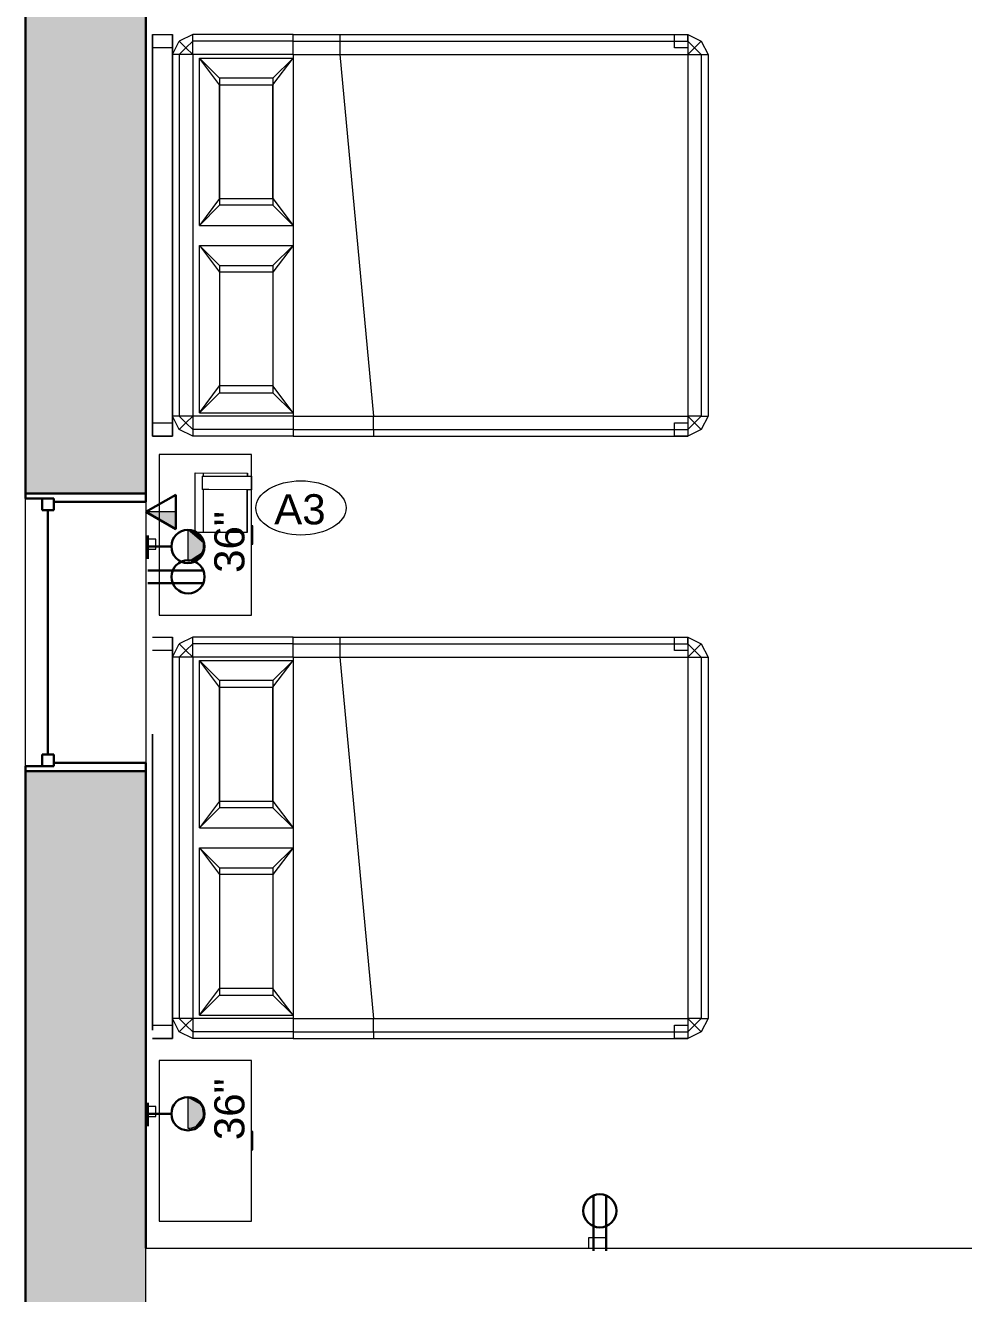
# Model space of a CAD drawing. Header units: inches. Extents: x -1176 to 1507, y -2563 to 978.
# Drawn here: x -1035.1 to -894.9, y -794 to -604.5 of the extents above; entities that cross this region are included whole.
import ezdxf

# ---------------------------------------------------------------- set-up
doc = ezdxf.new("R2010")
doc.units = ezdxf.units.IN
doc.header["$MEASUREMENT"] = 0
for name, color, linetype, lineweight in [('A-ANNO-NOTE', 131, 'Continuous', 40), ('A-GLAZ', 151, 'Continuous', 18), ('A-WALL', 113, 'Continuous', 18), ('A-WALL-PATT', 111, 'Continuous', 18), ('E-ELEC-FIXT', 91, 'Continuous', 9), ('G-IMPT', 8, 'Continuous', 9), ('I-FURN', 30, 'Continuous', 9), ('Q-SPCQ', 91, 'Continuous', 9), ('Q-SPCQ-IDEN', 132, 'Continuous', 9)]:
    doc.layers.add(name, color=color, linetype=linetype, lineweight=lineweight)
doc.styles.add('Arial', font='arial.ttf', dxfattribs={"height": 4.5})
doc.styles.add('Swis721 Lt BT', font='swissl.ttf', dxfattribs={"height": 4.5})

# ---------------------------------------------------------------- blocks, each defined once
blk = doc.blocks.new('Double Hung - medium 5ft 3_51_2_-6826450-2nd Floor Power _ Signal')
at = {"layer": 'A-GLAZ', "color": 8, "lineweight": 30}
for p, q in [((-20.75, 9), (-20, 9)), ((-20, 4.75), (-20, 9)), ((20, 4.75), (20, 9)), ((20.75, 9), (20, 9)), ((-20, 6.5), (-20, 4.75)), ((-20, 6.5), (-18.25, 6.5)), ((-18.25, 6.5), (-18.25, 4.75)), ((18.25, 6.5), (18.25, 4.75)), ((20, 6.5), (18.25, 6.5)), ((20, 6.5), (20, 4.75)), ((-20, 4.75), (-18.25, 4.75)), ((-20, 4.75), (-19.5, 4.75)), ((-19.5, -9), (-19.5, 4.75)), ((-18.25, 5.625), (18.25, 5.625)), ((20, 4.75), (18.25, 4.75)), ((19.5, 4.75), (20, 4.75)), ((19.5, 4.75), (19.5, -9)), ((-19.5, -9), (-20.75, -9)), ((19.5, -9), (20.75, -9))]:
    blk.add_line(p, q, dxfattribs=at)
blk = doc.blocks.new('Bed_762 - 12ZBED04_dwg-V36-2nd Floor Power _ Signal')
at = {"layer": 'G-IMPT'}
for p, q in [((0, 60), (0, 0)), ((0, 60), (3, 60)), ((0, 0), (0, 60)), ((0, 58), (0, 60)), ((0, 58), (0, 60)), ((0, 0), (0, 60)), ((0, 60), (3, 60)), ((0, 60), (3, 60)), ((0, 60), (3, 60)), ((3, 60), (3, 0)), ((3, 57), (3, 60)), ((3, 60), (3, 58)), ((3, 60), (3, 58)), ((3, 60), (3, 0)), ((3, 57), (4, 59)), ((3, 57), (4, 59)), ((6, 60), (4, 59)), ((6, 60), (4, 59)), ((5, 58), (4, 59)), ((6, 59), (5, 58)), ((21, 60), (6, 60)), ((21, 60), (6, 60)), ((6, 59), (6, 60)), ((6, 57), (6, 59)), ((21, 59), (6, 59)), ((21, 60), (28, 60)), ((21, 60), (28, 60)), ((21, 59), (21, 60)), ((21, 57), (21, 59)), ((21, 59), (28, 59)), ((28, 60), (80, 60)), ((28, 60), (80, 60)), ((28, 60), (28, 59)), ((28, 59), (28, 57)), ((28, 59), (80, 59)), ((78, 58), (78, 60)), ((78, 58), (78, 60)), ((78, 60), (80, 60)), ((78, 60), (80, 60)), ((80, 60), (82, 59)), ((80, 60), (82, 59)), ((80, 59), (80, 60)), ((80, 60), (80, 58)), ((80, 60), (80, 58)), ((80, 59), (80, 57)), ((80, 59), (81, 58)), ((81, 58), (82, 59)), ((82, 59), (83, 57)), ((82, 59), (83, 57)), ((3, 58), (0, 58)), ((3, 58), (0, 58)), ((3, 57), (3, 3)), ((3, 57), (3, 3)), ((4, 57), (3, 57)), ((3, 3), (3, 57)), ((4, 57), (5, 58)), ((6, 57), (4, 57)), ((4, 57), (4, 3)), ((6, 57), (5, 58)), ((21, 57), (6, 57)), ((6, 57), (6, 3)), ((21, 57), (21, 56.5)), ((21, 57), (28, 57)), ((28, 57), (33, 3)), ((28, 57), (80, 57)), ((80, 58), (78, 58)), ((80, 58), (78, 58)), ((80, 57), (81, 58)), ((80, 57), (82, 57)), ((80, 57), (80, 3)), ((81, 58), (82, 57)), ((82, 57), (83, 57)), ((82, 57), (82, 3)), ((83, 57), (83, 3)), ((83, 57), (83, 3)), ((7, 31.5), (7, 56.5)), ((7, 56.5), (21, 56.5)), ((7, 56.5), (10, 53.5)), ((10, 52.5), (7, 56.5)), ((21, 56.5), (18, 53.5)), ((18, 52.5), (21, 56.5)), ((21, 56.5), (21, 31.5)), ((21, 56.5), (21, 31.5)), ((18, 53.5), (10, 53.5)), ((10, 53.5), (10, 52.5)), ((18, 53.5), (18, 52.5)), ((10, 52.5), (10, 35.5)), ((10, 35.5), (10, 52.5)), ((10, 52.5), (18, 52.5)), ((18, 52.5), (18, 35.5)), ((18, 35.5), (18, 52.5)), ((10, 35.5), (7, 31.5)), ((7, 31.5), (10, 34.5)), ((10, 35.5), (10, 34.5)), ((10, 35.5), (18, 35.5)), ((18, 34.5), (10, 34.5)), ((18, 35.5), (18, 34.5)), ((18, 35.5), (21, 31.5)), ((21, 31.5), (18, 34.5)), ((7, 31.5), (21, 31.5)), ((21, 31.5), (21, 28.5)), ((7, 3.5), (7, 28.5)), ((7, 28.5), (21, 28.5)), ((10, 25.5), (7, 28.5)), ((7, 28.5), (10, 24.5)), ((18, 25.5), (21, 28.5)), ((21, 28.5), (18, 24.5)), ((21, 28.5), (21, 3.5)), ((21, 28.5), (21, 3.5)), ((10, 25.5), (10, 24.5)), ((10, 25.5), (18, 25.5)), ((18, 25.5), (18, 24.5)), ((10, 24.5), (10, 7.5)), ((18, 24.5), (10, 24.5)), ((10, 24.5), (10, 7.5)), ((18, 24.5), (18, 7.5)), ((18, 24.5), (18, 7.5)), ((7, 3.5), (10, 7.5)), ((10, 6.5), (7, 3.5)), ((10, 7.5), (10, 6.5)), ((18, 7.5), (10, 7.5)), ((10, 6.5), (18, 6.5)), ((18, 7.5), (18, 6.5)), ((21, 3.5), (18, 7.5)), ((21, 3.5), (18, 6.5)), ((0, 0), (0, 2)), ((0, 0), (0, 2)), ((0, 2), (3, 2)), ((0, 2), (3, 2)), ((4, 1), (3, 3)), ((4, 1), (3, 3)), ((4, 3), (3, 3)), ((3, 0), (3, 3)), ((3, 2), (3, 0)), ((3, 2), (3, 0)), ((6, 3), (4, 3)), ((5, 2), (4, 3)), ((5, 2), (4, 1)), ((6, 3), (5, 2)), ((6, 1), (5, 2)), ((21, 3), (6, 3)), ((6, 3), (6, 1)), ((7, 3.5), (21, 3.5)), ((21, 3.5), (21, 3)), ((21, 3), (21, 1)), ((21, 3), (33, 3)), ((33, 1), (33, 3)), ((33, 3), (80, 3)), ((78, 0), (78, 2)), ((78, 0), (78, 2)), ((78, 2), (80, 2)), ((78, 2), (80, 2)), ((82, 3), (80, 3)), ((80, 3), (81, 2)), ((80, 3), (80, 1)), ((81, 2), (80, 1)), ((80, 2), (80, 0)), ((80, 2), (80, 0)), ((82, 3), (81, 2)), ((81, 2), (82, 1)), ((83, 3), (82, 1)), ((83, 3), (82, 1)), ((82, 3), (83, 3)), ((3, 0), (0, 0)), ((6, 0), (4, 1)), ((6, 0), (4, 1)), ((21, 1), (6, 1)), ((6, 1), (6, 0)), ((21, 0), (6, 0)), ((21, 1), (21, 0)), ((21, 1), (33, 1)), ((21, 0), (33, 0)), ((33, 1), (33, 0)), ((33, 1), (80, 1)), ((33, 0), (80, 0)), ((82, 1), (80, 0)), ((82, 1), (80, 0)), ((80, 1), (80, 0)), ((0, 0), (3, 0)), ((3, 0), (0, 0)), ((3, 0), (0, 0)), ((21, 0), (6, 0)), ((21, 0), (33, 0)), ((33, 0), (80, 0)), ((80, 0), (78, 0)), ((80, 0), (78, 0))]:
    blk.add_line(p, q, dxfattribs=at)
blk = doc.blocks.new('Bed_762 - Bed_762-V37-2nd Floor Power _ Signal')
blk.add_blockref('Bed_762 - 12ZBED04_dwg-V36-2nd Floor Power _ Signal', (0, 0))
blk = doc.blocks.new('Bed_762 - 12ZBED04_dwg-6546853-2nd Floor Power _ Signal')
at = {"layer": 'G-IMPT'}
for p, q in [((0, 60), (3, 60)), ((0, 60), (3, 60)), ((0, 60), (3, 60)), ((0, 60), (3, 60)), ((3, 60), (3, 0)), ((3, 60), (3, 58)), ((3, 60), (3, 58)), ((3, 57), (3, 60)), ((3, 60), (3, 0)), ((3, 57), (4, 59)), ((3, 57), (4, 59)), ((6, 60), (4, 59)), ((6, 60), (4, 59)), ((5, 58), (4, 59)), ((6, 59), (5, 58)), ((21, 60), (6, 60)), ((21, 60), (6, 60)), ((6, 59), (6, 60)), ((6, 57), (6, 59)), ((21, 59), (6, 59)), ((21, 60), (28, 60)), ((21, 60), (28, 60)), ((21, 59), (21, 60)), ((21, 57), (21, 59)), ((21, 59), (28, 59)), ((28, 60), (80, 60)), ((28, 60), (80, 60)), ((28, 60), (28, 59)), ((28, 59), (28, 57)), ((28, 59), (80, 59)), ((78, 58), (78, 60)), ((78, 58), (78, 60)), ((78, 60), (80, 60)), ((78, 60), (80, 60)), ((80, 60), (82, 59)), ((80, 60), (82, 59)), ((80, 59), (80, 60)), ((80, 60), (80, 58)), ((80, 60), (80, 58)), ((80, 59), (80, 57)), ((80, 59), (81, 58)), ((81, 58), (82, 59)), ((82, 59), (83, 57)), ((82, 59), (83, 57)), ((3, 58), (0, 58)), ((3, 58), (0, 58)), ((3, 57), (3, 3)), ((3, 57), (3, 3)), ((4, 57), (3, 57)), ((3, 3), (3, 57)), ((4, 57), (5, 58)), ((6, 57), (4, 57)), ((4, 57), (4, 3)), ((6, 57), (5, 58)), ((21, 57), (6, 57)), ((6, 57), (6, 3)), ((21, 57), (21, 56.5)), ((21, 57), (28, 57)), ((28, 57), (33, 3)), ((28, 57), (80, 57)), ((80, 58), (78, 58)), ((80, 58), (78, 58)), ((80, 57), (81, 58)), ((80, 57), (82, 57)), ((80, 57), (80, 3)), ((81, 58), (82, 57)), ((82, 57), (83, 57)), ((82, 57), (82, 3)), ((83, 57), (83, 3)), ((83, 57), (83, 3)), ((7, 31.5), (7, 56.5)), ((7, 56.5), (21, 56.5)), ((7, 56.5), (10, 53.5)), ((10, 52.5), (7, 56.5)), ((21, 56.5), (18, 53.5)), ((18, 52.5), (21, 56.5)), ((21, 56.5), (21, 31.5)), ((21, 56.5), (21, 31.5)), ((10, 53.5), (10, 52.5)), ((18, 53.5), (10, 53.5)), ((18, 53.5), (18, 52.5)), ((10, 52.5), (10, 35.5)), ((10, 35.5), (10, 52.5)), ((10, 52.5), (18, 52.5)), ((18, 52.5), (18, 35.5)), ((18, 35.5), (18, 52.5)), ((0, 45.5), (0, 1.27)), ((0, 1.27), (0, 45.5)), ((10, 35.5), (7, 31.5)), ((7, 31.5), (10, 34.5)), ((10, 35.5), (10, 34.5)), ((10, 35.5), (18, 35.5)), ((18, 34.5), (10, 34.5)), ((18, 35.5), (18, 34.5)), ((18, 35.5), (21, 31.5)), ((21, 31.5), (18, 34.5)), ((7, 31.5), (21, 31.5)), ((21, 31.5), (21, 28.5)), ((7, 3.5), (7, 28.5)), ((7, 28.5), (21, 28.5)), ((10, 25.5), (7, 28.5)), ((7, 28.5), (10, 24.5)), ((18, 25.5), (21, 28.5)), ((21, 28.5), (18, 24.5)), ((21, 28.5), (21, 3.5)), ((21, 28.5), (21, 3.5)), ((10, 25.5), (18, 25.5)), ((10, 25.5), (10, 24.5)), ((18, 25.5), (18, 24.5)), ((10, 24.5), (10, 7.5)), ((18, 24.5), (10, 24.5)), ((10, 24.5), (10, 7.5)), ((18, 24.5), (18, 7.5)), ((18, 24.5), (18, 7.5)), ((7, 3.5), (10, 7.5)), ((10, 6.5), (7, 3.5)), ((10, 7.5), (10, 6.5)), ((18, 7.5), (10, 7.5)), ((10, 6.5), (18, 6.5)), ((18, 7.5), (18, 6.5)), ((21, 3.5), (18, 7.5)), ((21, 3.5), (18, 6.5)), ((0, 2), (3, 2)), ((0, 2), (3, 2)), ((4, 1), (3, 3)), ((4, 1), (3, 3)), ((4, 3), (3, 3)), ((3, 0), (3, 3)), ((3, 2), (3, 0)), ((3, 2), (3, 0)), ((6, 3), (4, 3)), ((5, 2), (4, 3)), ((5, 2), (4, 1)), ((6, 3), (5, 2)), ((6, 1), (5, 2)), ((21, 3), (6, 3)), ((6, 3), (6, 1)), ((7, 3.5), (21, 3.5)), ((21, 3.5), (21, 3)), ((21, 3), (21, 1)), ((21, 3), (33, 3)), ((33, 1), (33, 3)), ((33, 3), (80, 3)), ((78, 0), (78, 2)), ((78, 0), (78, 2)), ((78, 2), (80, 2)), ((78, 2), (80, 2)), ((82, 3), (80, 3)), ((80, 3), (81, 2)), ((80, 3), (80, 1)), ((81, 2), (80, 1)), ((80, 2), (80, 0)), ((80, 2), (80, 0)), ((82, 3), (81, 2)), ((81, 2), (82, 1)), ((83, 3), (82, 1)), ((83, 3), (82, 1)), ((82, 3), (83, 3)), ((3, 0), (0, 0)), ((6, 0), (4, 1)), ((6, 0), (4, 1)), ((21, 1), (6, 1)), ((6, 1), (6, 0)), ((21, 0), (6, 0)), ((21, 1), (21, 0)), ((21, 1), (33, 1)), ((21, 0), (33, 0)), ((33, 1), (33, 0)), ((33, 1), (80, 1)), ((33, 0), (80, 0)), ((82, 1), (80, 0)), ((82, 1), (80, 0)), ((80, 1), (80, 0)), ((0, 0), (3, 0)), ((3, 0), (0, 0)), ((3, 0), (0, 0)), ((21, 0), (6, 0)), ((21, 0), (33, 0)), ((33, 0), (80, 0)), ((80, 0), (78, 0)), ((80, 0), (78, 0))]:
    blk.add_line(p, q, dxfattribs=at)
blk = doc.blocks.new('Bed_762 - Bed_762-6546859-2nd Floor Power _ Signal')
blk.add_blockref('Bed_762 - 12ZBED04_dwg-6546853-2nd Floor Power _ Signal', (0, 0))
blk = doc.blocks.new('Bed_Side_Table_5122 - T-4-6544423-2nd Floor Power _ Signal')
at = {"layer": 'I-FURN'}
for p, q in [((12, 3.99), (-12, 3.99)), ((-12, 3.99), (-12, -9.79)), ((12, -9.79), (12, 3.99)), ((-12, -9.79), (-1.38, -9.79)), ((-1.38, -9.79), (-1.38, -10)), ((-1.38, -9.79), (1.38, -9.79)), ((-1.38, -10), (1.38, -10)), ((1.38, -10), (1.38, -9.79)), ((1.38, -9.79), (12, -9.79))]:
    blk.add_line(p, q, dxfattribs=at)
blk = doc.blocks.new('Speaker_Phone_6931 - Phone-7340356-2nd Floor Power _ Signal')
at = {"layer": 'Q-SPCQ'}
for p, q in [((-14.18, -4.45), (-5.3, -4.45)), ((-14.18, -12.24), (-14.18, -4.45)), ((-14.18, -4.45), (-5.3, -4.45)), ((-14.18, -12.24), (-14.18, -4.45)), ((-7.79, -6.51), (-7.79, -5.51)), ((-5.79, -5.51), (-7.79, -5.51)), ((-5.79, -5.51), (-5.79, -6.51)), ((-5.3, -4.45), (-5.3, -12.24)), ((-5.3, -4.45), (-5.3, -12.24)), ((-14.18, -5.69), (-7.79, -5.69)), ((-7.79, -12.85), (-7.79, -5.69)), ((-5.79, -5.69), (-5.3, -5.69)), ((-5.77, -5.69), (-5.77, -12.85)), ((-7.79, -12.24), (-14.18, -12.24)), ((-14.18, -12.24), (-7.79, -12.24)), ((-7.79, -12.85), (-7.79, -12.24)), ((-5.77, -12.85), (-7.79, -12.85)), ((-5.77, -12.85), (-7.79, -12.85)), ((-5.79, -12.24), (-5.3, -12.24)), ((-5.77, -12.24), (-5.77, -12.85)), ((-5.3, -12.24), (-5.77, -12.24))]:
    blk.add_line(p, q, dxfattribs=at)
blk = doc.blocks.new('PS - USB Outlet - USB Outlet-V150-2nd Floor Power _ Signal')
at = {"layer": 'E-ELEC-FIXT'}
for p, q in [((0.75, 1.5), (-0.75, 1.5)), ((-0.75, 1.5), (-0.75, 0)), ((0.75, 0), (0.75, 1.5))]:
    blk.add_line(p, q, dxfattribs=at)
blk = doc.blocks.new('PS - Duplex - Duplex-V155-2nd Floor Power _ Signal')
at = {"layer": 'E-ELEC-FIXT'}
for p, q in [((1.38, 2.25), (-1.37, 2.25)), ((-1.37, 2.25), (-1.37, 0.71)), ((1.38, 0.71), (1.38, 2.25))]:
    blk.add_line(p, q, dxfattribs=at)
blk = doc.blocks.new('Appliance_Specialty Equipment Tag - Standard-3515593-2nd Floor Power _ Signal')
at = {"layer": 'Q-SPCQ-IDEN'}
blk.add_ellipse((-0.0499, 0.0037), major_axis=(-0.1406, 0), ratio=0.600473, dxfattribs=at)

msp = doc.modelspace()

# ---------------------------------------------------------------- hatches: boundary and pattern name
at = {"layer": 'A-ANNO-NOTE', "lineweight": 9}
for points in [[(-1012.6, -679.8), (-1012.6, -677.22), (-1017.06, -677.22)], [(-1010.69, -684.54), (-1010.69, -680.04), (-1010.77, -680.04), (-1010.73, -682.31)], [(-1010.69, -684.54), (-1010.77, -680.04), (-1010.77, -684.54)], [(-1009.69, -680.27), (-1010.37, -680.06), (-1010.69, -680.04)], [(-1008.64, -681.32), (-1009.55, -680.34), (-1010.69, -680.04)], [(-1009.55, -680.34), (-1009.69, -680.27), (-1010.69, -680.04)], [(-1008.61, -683.18), (-1008.46, -681.93), (-1010.69, -680.04), (-1009.19, -682.31)], [(-1008.46, -681.93), (-1008.64, -681.32), (-1010.69, -680.04)], [(-1010.69, -684.54), (-1008.61, -683.18), (-1010.69, -680.04), (-1010.69, -682.31)], [(-1009.69, -680.27), (-1010.22, -680.09), (-1010.37, -680.06)], [(-1009.69, -680.27), (-1009.91, -680.17), (-1010.22, -680.09)], [(-1009.05, -680.74), (-1009.41, -680.43), (-1009.55, -680.34)], [(-1008.64, -681.32), (-1009, -680.79), (-1009.55, -680.34)], [(-1009, -680.79), (-1009.05, -680.74), (-1009.55, -680.34)], [(-1008.64, -681.32), (-1008.76, -681.11), (-1008.94, -680.85)], [(-1008.49, -681.77), (-1008.53, -681.62), (-1008.64, -681.32)], [(-1008.46, -681.93), (-1008.49, -681.77), (-1008.64, -681.32)], [(-1008.58, -683.11), (-1008.43, -682.41), (-1008.46, -681.93), (-1008.5, -682.31)], [(-1010.69, -684.54), (-1010.14, -684.47), (-1008.61, -683.18)], [(-1010.14, -684.47), (-1009.11, -683.9), (-1008.61, -683.18)], [(-1010.14, -684.47), (-1009.69, -684.31), (-1009.11, -683.9)], [(-1009.69, -684.31), (-1009.28, -684.06), (-1009.11, -683.9)], [(-1009.11, -683.9), (-1008.94, -683.72), (-1008.61, -683.18)], [(-1008.94, -683.72), (-1008.8, -683.53), (-1008.61, -683.18)], [(-1008.61, -683.18), (-1008.58, -683.11), (-1008.5, -682.31)], [(-1008.58, -683.11), (-1008.47, -682.72), (-1008.43, -682.41)], [(-1008.43, -682.41), (-1008.43, -682.17), (-1008.44, -682.31)], [(-1010.69, -684.54), (-1010.61, -684.54), (-1010.14, -684.47)], [(-1010.61, -684.54), (-1010.45, -684.53), (-1010.14, -684.47)], [(-1009.69, -684.31), (-1009.48, -684.19), (-1009.28, -684.06)], [(-1010.22, -769.23), (-1010.69, -764.78), (-1010.77, -764.78)], [(-1010.77, -769.28), (-1010.22, -769.23), (-1010.77, -764.78)], [(-1009.69, -765.01), (-1010.06, -764.87), (-1010.69, -764.78)], [(-1010.06, -764.87), (-1010.29, -764.82), (-1010.69, -764.78)], [(-1008.76, -765.86), (-1009.69, -765.01), (-1010.69, -764.78)], [(-1010.22, -769.23), (-1008.76, -765.86), (-1010.69, -764.78)], [(-1009.16, -765.37), (-1009.22, -765.32), (-1009.69, -765.01)], [(-1008.76, -765.86), (-1009.16, -765.37), (-1009.69, -765.01)], [(-1008.76, -765.86), (-1008.8, -765.79), (-1009.16, -765.37)], [(-1010.22, -769.23), (-1009.76, -769.09), (-1008.76, -765.86)], [(-1009.76, -769.09), (-1008.49, -767.55), (-1008.76, -765.86)], [(-1008.51, -766.44), (-1008.55, -766.29), (-1008.76, -765.86)], [(-1008.44, -766.75), (-1008.51, -766.44), (-1008.76, -765.86)], [(-1008.49, -767.55), (-1008.44, -766.75), (-1008.76, -765.86)], [(-1008.49, -767.55), (-1008.43, -766.91), (-1008.44, -766.75)], [(-1008.49, -767.55), (-1008.43, -767.15), (-1008.43, -766.91)], [(-1010.69, -769.28), (-1010.53, -769.28), (-1010.22, -769.23)], [(-1010.22, -769.23), (-1010.14, -769.22), (-1009.76, -769.09)], [(-1009.76, -769.09), (-1008.72, -768.14), (-1008.49, -767.55)], [(-1009.76, -769.09), (-1008.8, -768.27), (-1008.72, -768.14)], [(-1009.76, -769.09), (-1009.16, -768.7), (-1008.8, -768.27)], [(-1009.76, -769.09), (-1009.62, -769.02), (-1009.22, -768.75)], [(-1009.62, -769.02), (-1009.41, -768.89), (-1009.22, -768.75)], [(-1008.72, -768.14), (-1008.53, -767.7), (-1008.49, -767.55)], [(-1008.72, -768.14), (-1008.61, -767.92), (-1008.53, -767.7)]]:
    msp.add_hatch(color=256, dxfattribs=at).paths.add_polyline_path(points, flags=0)
at = {"layer": 'A-WALL-PATT'}
h = msp.add_hatch(color=250, dxfattribs=at)
h.paths.add_polyline_path([(-1017.06, -1275.19), (-1017.06, -1210.94), (-1035.06, -1210.94), (-1035.06, -1275.19)], flags=0)
h.paths.add_polyline_path([(-1017.06, -1169.44), (-1017.06, -1003.94), (-1035.06, -1003.94), (-1035.06, -1169.44)], flags=0)
h.paths.add_polyline_path([(-1035.06, -962.44), (-1017.06, -962.44), (-1017.06, -859.94), (-1035.06, -859.94), (-1035.06, -957.94)], flags=0)
h.paths.add_polyline_path([(-1017.95, -818.44), (-1017.06, -818.44), (-1017.06, -715.94), (-1035.06, -715.94), (-1035.06, -818.44)], flags=0)
h.paths.add_polyline_path([(-1017.95, -674.44), (-1017.06, -674.44), (-1017.06, -567.94), (-1035.06, -567.94), (-1035.06, -674.44)], flags=0)
h.paths.add_polyline_path([(-1017.95, -534.44), (-1017.06, -534.44), (-1017.06, -425.69), (-1035.06, -425.69), (-1035.06, -534.44)], flags=0)
h.paths.add_polyline_path([(-1017.95, -388.69), (-1017.06, -388.69), (-1017.06, -275.19), (-1035.06, -275.19), (-1035.06, -388.69)], flags=0)
h.paths.add_polyline_path([(-1017.95, -239.19), (-1017.06, -239.19), (-1017.06, -119.5), (-1035.06, -119.5), (-1035.06, -239.19)], flags=0)
h.paths.add_polyline_path([(-1017.06, -83.5), (-1017.06, 16.25), (-1035.06, 16.25), (-1035.06, -83.5)], flags=0)

# ---------------------------------------------------------------- linework, layer by layer
at = {"layer": 'A-ANNO-NOTE', "lineweight": 30}
for p, q in [((-1017.06, -677.22), (-1012.6, -674.64)), ((-1012.6, -674.64), (-1012.6, -679.8)), ((-1017.06, -677.22), (-1012.6, -679.8)), ((-1016.75, -680.74), (-1016.75, -684.24)), ((-1016.75, -682.37), (-1013.24, -682.37)), ((-1016.74, -685.95), (-1008.47, -685.95)), ((-1016.74, -687.87), (-1008.47, -687.87)), ((-1016.75, -765.48), (-1016.75, -768.99)), ((-1016.75, -767.12), (-1013.24, -767.12)), ((-950.18, -787.62), (-950.18, -779.35)), ((-948.27, -787.62), (-948.27, -779.35))]:
    msp.add_line(p, q, dxfattribs=at)
at = {"layer": 'A-ANNO-NOTE', "lineweight": 9}
for p, q in [((-1017.06, -677.22), (-1012.6, -679.8)), ((-1012.6, -677.22), (-1017.06, -677.22)), ((-1012.6, -679.8), (-1012.6, -677.22)), ((-1010.77, -680.04), (-1010.77, -684.54)), ((-1010.77, -764.78), (-1010.77, -769.28))]:
    msp.add_line(p, q, dxfattribs=at)
at = {"layer": 'A-ANNO-NOTE', "lineweight": 30}
for centre, radius in [((-1010.77, -682.38), 2.48), ((-1010.75, -686.91), 2.48), ((-1010.77, -767.12), 2.48), ((-949.22, -781.63), 2.47)]:
    msp.add_circle(centre, radius, dxfattribs=at)
at = {"layer": 'A-ANNO-NOTE', "lineweight": 9}
for centre in [(-1010.68, -682.29), (-1010.68, -767.03)]:
    msp.add_arc(centre, 2.25, 267.6427, 92.3573, dxfattribs=at)
at = {"layer": 'A-WALL', "color": 8, "lineweight": 30}
for p, q in [((-1035.06, -674.44), (-1035.06, -567.94)), ((-1017.06, -674.44), (-1017.06, -567.94)), ((-1035.06, -674.44), (-1017.06, -674.44)), ((-1035.06, -715.94), (-1035.06, -818.44)), ((-1035.06, -715.94), (-1017.06, -715.94)), ((-1017.06, -715.94), (-1017.06, -787.22))]:
    msp.add_line(p, q, dxfattribs=at)
at = {"layer": 'A-WALL', "lineweight": 9}
for p, q in [((-1035.06, -715.94), (-1035.06, -674.44)), ((-1017.06, -674.44), (-1017.06, -715.94))]:
    msp.add_line(p, q, dxfattribs=at)
at = {"layer": 'A-WALL'}
for p, q in [((-1017.06, -787.22), (-877.06, -787.22)), ((-1017.06, -796.22), (-1017.06, -787.22))]:
    msp.add_line(p, q, dxfattribs=at)

# ---------------------------------------------------------------- block references
at = {"layer": 'A-GLAZ', "rotation": 89.99999999999991}
msp.add_blockref('Double Hung - medium 5ft 3_51_2_-6826450-2nd Floor Power _ Signal', (-1026.06, -695.19), dxfattribs=at)
at = {"layer": 'E-ELEC-FIXT'}
for p, rotation in [((-1017.06, -682.03), 270.0000000000051), ((-1017.06, -766.77), 269.9999999999995)]:
    msp.add_blockref('PS - USB Outlet - USB Outlet-V150-2nd Floor Power _ Signal', p, dxfattribs=dict(at, rotation=rotation))
msp.add_blockref('PS - Duplex - Duplex-V155-2nd Floor Power _ Signal', (-949.57, -787.93), dxfattribs=at)
at = {"layer": 'I-FURN'}
for name, p in [('Bed_762 - Bed_762-V37-2nd Floor Power _ Signal', (-1016.06, -665.9)), ('Bed_762 - Bed_762-6546859-2nd Floor Power _ Signal', (-1016.06, -755.9))]:
    msp.add_blockref(name, p, dxfattribs=at)
at = {"layer": 'I-FURN', "rotation": 90.00000000000017}
for p in [(-1011.06, -680.65), (-1011.06, -771.15)]:
    msp.add_blockref('Bed_Side_Table_5122 - T-4-6544423-2nd Floor Power _ Signal', p, dxfattribs=at)
at = {"layer": 'Q-SPCQ', "rotation": 89.8903405775516}
msp.add_blockref('Speaker_Phone_6931 - Phone-7340356-2nd Floor Power _ Signal', (-1014.12, -666.08), dxfattribs=at)
at = {"layer": 'Q-SPCQ-IDEN', "xscale": 47.99999999999997, "yscale": 47.99999999999997, "zscale": 47.99999999999997}
msp.add_blockref('Appliance_Specialty Equipment Tag - Standard-3515593-2nd Floor Power _ Signal', (-991.49, -676.8), dxfattribs=at)

# ---------------------------------------------------------------- texts
at = {"layer": 'A-ANNO-NOTE', "lineweight": 9, "char_height": 4.5, "width": 10.302, "attachment_point": 1, "rotation": 90, "style": 'Swis721 Lt BT'}
for insert in [(-1006.83, -686.32), (-1006.83, -771.07)]:
    msp.add_mtext('36"', dxfattribs=dict(at, insert=insert))
at = {"layer": 'Q-SPCQ-IDEN', "insert": (-997.88, -674.57), "char_height": 4.5, "width": 9.393, "attachment_point": 1, "style": 'Arial'}
msp.add_mtext('A3', dxfattribs=at)

doc.saveas('drawing.dxf')
